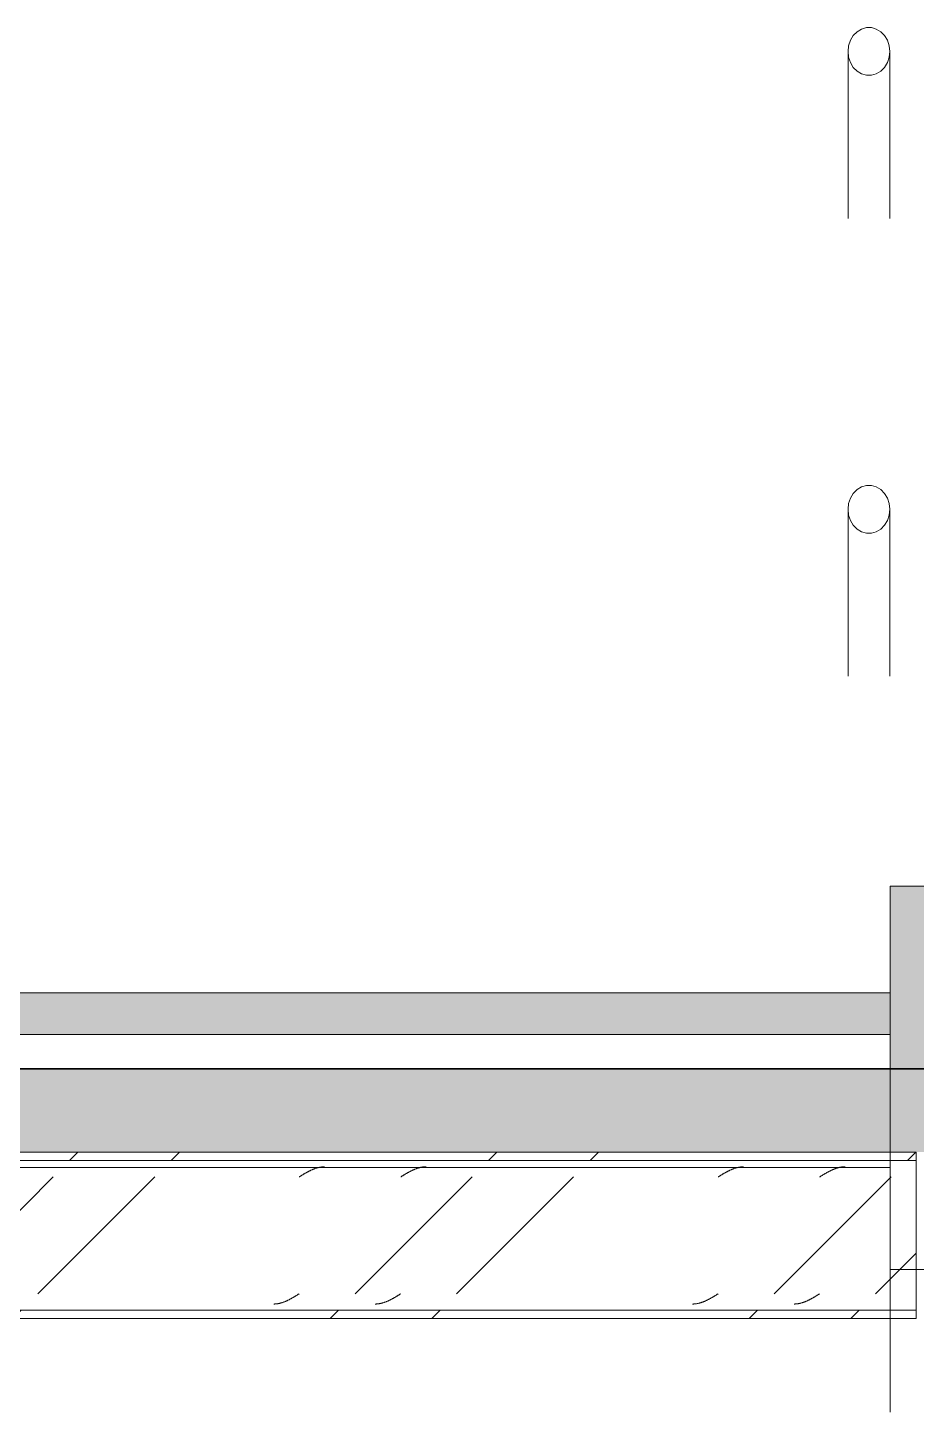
# Model space of a CAD drawing. Header units: centimetres. Extents: x -7221 to 15977, y -285 to 1507.
# Drawn here: x -6567.1 to -6460.4, y 347.6 to 513.9 of the extents above; entities that cross this region are included whole.
import ezdxf

# ---------------------------------------------------------------- set-up
doc = ezdxf.new("R2010")
doc.units = ezdxf.units.CM
for name, color, linetype, lineweight in [('A-FLOR', 7, 'Continuous', 9), ('A-FLOR-HRAL', 7, 'Continuous', 9), ('A-FLOR-PATT', 7, 'Continuous', 35), ('S-BEAM', 7, 'Continuous', 9), ('S-STRS', 7, 'Continuous', 9)]:
    doc.layers.add(name, color=color, linetype=linetype, lineweight=lineweight)
pattern_1 = [(45, (0, 0), (-25.14472, 25.14472), []), (45, (0, 38.1), (-25.14472, 25.14472), [])]

# ---------------------------------------------------------------- blocks, each defined once
blk = doc.blocks.new('Railing - Railing-1765353-Elevación Eje 10')
at = {"layer": 'A-FLOR-HRAL', "color": 254, "true_color": 0xcccccc}
for p, q in [((-6468.64, 511.09), (-6468.64, 491.04)), ((-6463.64, 491.04), (-6463.64, 511.09)), ((-6468.64, 456.09), (-6468.64, 436.04)), ((-6463.64, 436.04), (-6463.64, 456.09))]:
    blk.add_line(p, q, dxfattribs=at)
at = {"layer": 'A-FLOR-HRAL', "color": 254, "true_color": 0xcccccc, "flags": 128}
for points in [[(-6463.64, 511.09), (-6463.71, 511.78), (-6463.92, 512.43), (-6464.27, 513), (-6464.72, 513.46), (-6465.25, 513.78), (-6465.84, 513.95), (-6466.44, 513.95), (-6467.02, 513.78), (-6467.56, 513.46), (-6468.01, 513), (-6468.35, 512.43), (-6468.57, 511.78), (-6468.64, 511.09)], [(-6468.64, 511.09), (-6468.57, 510.4), (-6468.35, 509.75), (-6468.01, 509.18), (-6467.56, 508.72), (-6467.02, 508.39), (-6466.44, 508.23), (-6465.84, 508.23), (-6465.25, 508.39), (-6464.72, 508.72), (-6464.27, 509.18), (-6463.92, 509.75), (-6463.71, 510.4), (-6463.64, 511.09)], [(-6463.64, 456.09), (-6463.71, 456.78), (-6463.92, 457.43), (-6464.27, 458), (-6464.72, 458.46), (-6465.25, 458.78), (-6465.84, 458.95), (-6466.44, 458.95), (-6467.02, 458.78), (-6467.56, 458.46), (-6468.01, 458), (-6468.35, 457.43), (-6468.57, 456.78), (-6468.64, 456.09)], [(-6468.64, 456.09), (-6468.57, 455.4), (-6468.35, 454.75), (-6468.01, 454.18), (-6467.56, 453.72), (-6467.02, 453.39), (-6466.44, 453.23), (-6465.84, 453.23), (-6465.25, 453.39), (-6464.72, 453.72), (-6464.27, 454.18), (-6463.92, 454.75), (-6463.71, 455.4), (-6463.64, 456.09)]]:
    blk.add_lwpolyline(points, dxfattribs=at)
blk = doc.blocks.new('PQ_RVR_ARQ-01_ZZ_ZZ_MO_T_A_rvt-1-Elevación Eje 10')
at = {"layer": 'S-STRS', "lineweight": 5, "true_color": 0xeaeaea}
for points in [[(-6458.6, 388.86), (-6458.6, 410.82), (-6463.6, 410.82), (-6463.6, 388.86)], [(-6481.12, 393), (-6463.6, 393), (-6463.6, 398), (-6623.59, 398), (-6623.59, 393), (-6550.3, 393)]]:
    blk.add_hatch(color=254, dxfattribs=at).paths.add_polyline_path(points)
at = {"layer": 'S-STRS', "color": 254, "true_color": 0xcccccc}
for p, q in [((-6463.6, 410.82), (-6463.6, 364.75)), ((-6458.6, 410.82), (-6463.6, 410.82)), ((-6463.6, 398), (-6623.59, 398)), ((-6463.6, 393), (-6463.6, 398)), ((-6623.59, 393), (-6463.6, 393)), ((-6463.6, 377), (-6623.59, 377)), ((-6463.6, 364.75), (-6458.6, 364.75)), ((-6463.6, 347.6), (-6463.6, 364.75))]:
    blk.add_line(p, q, dxfattribs=at)
at = {"layer": 'A-FLOR-HRAL', "color": 254, "lineweight": 70, "true_color": 0xdadada}
blk.add_blockref('Railing - Railing-1765353-Elevación Eje 10', (0, 0), dxfattribs=at)
blk = doc.blocks.new('FP_10-Elevación Eje 10')
at = {"layer": 'S-BEAM', "color": 9, "true_color": 0xc0c0c0}
for p, q in [((-6536.13, 360.95), (-6536.08, 360.97)), ((-6536.08, 360.97), (-6536.04, 360.99)), ((-6536.04, 360.99), (-6535.99, 361.01)), ((-6535.99, 361.01), (-6535.94, 361.04)), ((-6535.94, 361.04), (-6535.89, 361.06)), ((-6535.89, 361.06), (-6535.84, 361.08)), ((-6535.84, 361.08), (-6535.79, 361.11)), ((-6535.79, 361.11), (-6535.74, 361.13)), ((-6535.74, 361.13), (-6535.7, 361.16)), ((-6535.7, 361.16), (-6535.65, 361.18)), ((-6535.65, 361.18), (-6535.6, 361.21)), ((-6535.6, 361.21), (-6535.55, 361.23)), ((-6535.55, 361.23), (-6535.5, 361.26)), ((-6535.5, 361.26), (-6535.45, 361.29)), ((-6535.45, 361.29), (-6535.4, 361.31)), ((-6535.4, 361.31), (-6535.36, 361.34)), ((-6535.36, 361.34), (-6535.31, 361.37)), ((-6535.31, 361.37), (-6535.26, 361.4)), ((-6535.26, 361.4), (-6535.21, 361.42)), ((-6535.21, 361.42), (-6535.16, 361.45)), ((-6535.16, 361.45), (-6535.11, 361.48)), ((-6535.11, 361.48), (-6535.06, 361.51)), ((-6535.06, 361.51), (-6535.02, 361.54)), ((-6535.02, 361.54), (-6534.97, 361.57)), ((-6534.97, 361.57), (-6534.92, 361.6)), ((-6534.92, 361.6), (-6534.87, 361.63)), ((-6534.87, 361.63), (-6534.82, 361.66)), ((-6534.82, 361.66), (-6534.77, 361.69)), ((-6534.77, 361.69), (-6534.72, 361.72)), ((-6534.72, 361.72), (-6534.68, 361.75)), ((-6534.68, 361.75), (-6534.63, 361.78)), ((-6534.63, 361.78), (-6534.58, 361.81)), ((-6534.58, 361.81), (-6534.53, 361.84)), ((-6523.94, 360.95), (-6523.9, 360.97)), ((-6523.9, 360.97), (-6523.85, 360.99)), ((-6523.85, 360.99), (-6523.8, 361.01)), ((-6523.8, 361.01), (-6523.75, 361.04)), ((-6523.75, 361.04), (-6523.7, 361.06)), ((-6523.7, 361.06), (-6523.65, 361.08)), ((-6523.65, 361.08), (-6523.6, 361.11)), ((-6523.6, 361.11), (-6523.56, 361.13)), ((-6523.56, 361.13), (-6523.51, 361.16)), ((-6523.51, 361.16), (-6523.46, 361.18)), ((-6523.46, 361.18), (-6523.41, 361.21)), ((-6523.41, 361.21), (-6523.36, 361.23)), ((-6523.36, 361.23), (-6523.31, 361.26)), ((-6523.31, 361.26), (-6523.26, 361.29)), ((-6523.26, 361.29), (-6523.22, 361.31)), ((-6523.22, 361.31), (-6523.17, 361.34)), ((-6523.17, 361.34), (-6523.12, 361.37)), ((-6523.12, 361.37), (-6523.07, 361.4)), ((-6523.07, 361.4), (-6523.02, 361.42)), ((-6523.02, 361.42), (-6522.97, 361.45)), ((-6522.97, 361.45), (-6522.92, 361.48)), ((-6522.92, 361.48), (-6522.87, 361.51)), ((-6522.87, 361.51), (-6522.83, 361.54)), ((-6522.83, 361.54), (-6522.78, 361.57)), ((-6522.78, 361.57), (-6522.73, 361.6)), ((-6522.73, 361.6), (-6522.68, 361.63)), ((-6522.68, 361.63), (-6522.63, 361.66)), ((-6522.63, 361.66), (-6522.58, 361.69)), ((-6522.58, 361.69), (-6522.53, 361.72)), ((-6522.53, 361.72), (-6522.49, 361.75)), ((-6522.49, 361.75), (-6522.44, 361.78)), ((-6522.44, 361.78), (-6522.39, 361.81)), ((-6522.39, 361.81), (-6522.34, 361.84)), ((-6485.84, 360.95), (-6485.8, 360.97)), ((-6485.8, 360.97), (-6485.75, 360.99)), ((-6485.75, 360.99), (-6485.7, 361.01)), ((-6485.7, 361.01), (-6485.65, 361.04)), ((-6485.65, 361.04), (-6485.6, 361.06)), ((-6485.6, 361.06), (-6485.55, 361.08)), ((-6485.55, 361.08), (-6485.5, 361.11)), ((-6485.5, 361.11), (-6485.46, 361.13)), ((-6485.46, 361.13), (-6485.41, 361.16)), ((-6485.41, 361.16), (-6485.36, 361.18)), ((-6485.36, 361.18), (-6485.31, 361.21)), ((-6485.31, 361.21), (-6485.26, 361.23)), ((-6485.26, 361.23), (-6485.21, 361.26)), ((-6485.21, 361.26), (-6485.16, 361.29)), ((-6485.16, 361.29), (-6485.12, 361.31)), ((-6485.12, 361.31), (-6485.07, 361.34)), ((-6485.07, 361.34), (-6485.02, 361.37)), ((-6485.02, 361.37), (-6484.97, 361.4)), ((-6484.97, 361.4), (-6484.92, 361.42)), ((-6484.92, 361.42), (-6484.87, 361.45)), ((-6484.87, 361.45), (-6484.82, 361.48)), ((-6484.82, 361.48), (-6484.77, 361.51)), ((-6484.77, 361.51), (-6484.73, 361.54)), ((-6484.73, 361.54), (-6484.68, 361.57)), ((-6484.68, 361.57), (-6484.63, 361.6)), ((-6484.63, 361.6), (-6484.58, 361.63)), ((-6484.58, 361.63), (-6484.53, 361.66)), ((-6484.53, 361.66), (-6484.48, 361.69)), ((-6484.48, 361.69), (-6484.43, 361.72)), ((-6484.43, 361.72), (-6484.39, 361.75)), ((-6484.39, 361.75), (-6484.34, 361.78)), ((-6484.34, 361.78), (-6484.29, 361.81)), ((-6484.29, 361.81), (-6484.24, 361.84)), ((-6473.65, 360.95), (-6473.61, 360.97)), ((-6473.61, 360.97), (-6473.56, 360.99)), ((-6473.56, 360.99), (-6473.51, 361.01)), ((-6473.51, 361.01), (-6473.46, 361.04)), ((-6473.46, 361.04), (-6473.41, 361.06)), ((-6473.41, 361.06), (-6473.36, 361.08)), ((-6473.36, 361.08), (-6473.31, 361.11)), ((-6473.31, 361.11), (-6473.27, 361.13)), ((-6473.27, 361.13), (-6473.22, 361.16)), ((-6473.22, 361.16), (-6473.17, 361.18)), ((-6473.17, 361.18), (-6473.12, 361.21)), ((-6473.12, 361.21), (-6473.07, 361.23)), ((-6473.07, 361.23), (-6473.02, 361.26)), ((-6473.02, 361.26), (-6472.97, 361.29)), ((-6472.97, 361.29), (-6472.93, 361.31)), ((-6472.93, 361.31), (-6472.88, 361.34)), ((-6472.88, 361.34), (-6472.83, 361.37)), ((-6472.83, 361.37), (-6472.78, 361.4)), ((-6472.78, 361.4), (-6472.73, 361.42)), ((-6472.73, 361.42), (-6472.68, 361.45)), ((-6472.68, 361.45), (-6472.63, 361.48)), ((-6472.63, 361.48), (-6472.59, 361.51)), ((-6472.59, 361.51), (-6472.54, 361.54)), ((-6472.54, 361.54), (-6472.49, 361.57)), ((-6472.49, 361.57), (-6472.44, 361.6)), ((-6472.44, 361.6), (-6472.39, 361.63)), ((-6472.39, 361.63), (-6472.34, 361.66)), ((-6472.34, 361.66), (-6472.29, 361.69)), ((-6472.29, 361.69), (-6472.25, 361.72)), ((-6472.25, 361.72), (-6472.2, 361.75)), ((-6472.2, 361.75), (-6472.15, 361.78)), ((-6472.15, 361.78), (-6472.1, 361.81)), ((-6472.1, 361.81), (-6472.05, 361.84)), ((-6537.59, 360.61), (-6537.54, 360.61)), ((-6537.54, 360.61), (-6537.49, 360.61)), ((-6537.49, 360.61), (-6537.45, 360.62)), ((-6537.45, 360.62), (-6537.4, 360.62)), ((-6537.4, 360.62), (-6537.35, 360.62)), ((-6537.35, 360.62), (-6537.3, 360.63)), ((-6537.3, 360.63), (-6537.25, 360.63)), ((-6537.25, 360.63), (-6537.2, 360.64)), ((-6537.2, 360.64), (-6537.15, 360.65)), ((-6537.15, 360.65), (-6537.11, 360.65)), ((-6537.11, 360.65), (-6537.06, 360.66)), ((-6537.06, 360.66), (-6537.01, 360.67)), ((-6537.01, 360.67), (-6536.96, 360.68)), ((-6536.96, 360.68), (-6536.91, 360.69)), ((-6536.91, 360.69), (-6536.86, 360.7)), ((-6536.86, 360.7), (-6536.81, 360.72)), ((-6536.81, 360.72), (-6536.77, 360.73)), ((-6536.77, 360.73), (-6536.72, 360.74)), ((-6536.72, 360.74), (-6536.67, 360.76)), ((-6536.67, 360.76), (-6536.62, 360.77)), ((-6536.62, 360.77), (-6536.57, 360.79)), ((-6536.57, 360.79), (-6536.52, 360.8)), ((-6536.52, 360.8), (-6536.47, 360.82)), ((-6536.47, 360.82), (-6536.43, 360.83)), ((-6536.43, 360.83), (-6536.38, 360.85)), ((-6536.38, 360.85), (-6536.33, 360.87)), ((-6536.33, 360.87), (-6536.28, 360.89)), ((-6536.28, 360.89), (-6536.23, 360.91)), ((-6536.23, 360.91), (-6536.18, 360.93)), ((-6536.18, 360.93), (-6536.13, 360.95)), ((-6525.4, 360.61), (-6525.35, 360.61)), ((-6525.35, 360.61), (-6525.3, 360.61)), ((-6525.3, 360.61), (-6525.26, 360.62)), ((-6525.26, 360.62), (-6525.21, 360.62)), ((-6525.21, 360.62), (-6525.16, 360.62)), ((-6525.16, 360.62), (-6525.11, 360.63)), ((-6525.11, 360.63), (-6525.06, 360.63)), ((-6525.06, 360.63), (-6525.01, 360.64)), ((-6525.01, 360.64), (-6524.96, 360.65)), ((-6524.96, 360.65), (-6524.92, 360.65)), ((-6524.92, 360.65), (-6524.87, 360.66)), ((-6524.87, 360.66), (-6524.82, 360.67)), ((-6524.82, 360.67), (-6524.77, 360.68)), ((-6524.77, 360.68), (-6524.72, 360.69)), ((-6524.72, 360.69), (-6524.67, 360.7)), ((-6524.67, 360.7), (-6524.62, 360.72)), ((-6524.62, 360.72), (-6524.58, 360.73)), ((-6524.58, 360.73), (-6524.53, 360.74)), ((-6524.53, 360.74), (-6524.48, 360.76)), ((-6524.48, 360.76), (-6524.43, 360.77)), ((-6524.43, 360.77), (-6524.38, 360.79)), ((-6524.38, 360.79), (-6524.33, 360.8)), ((-6524.33, 360.8), (-6524.28, 360.82)), ((-6524.28, 360.82), (-6524.24, 360.83)), ((-6524.24, 360.83), (-6524.19, 360.85)), ((-6524.19, 360.85), (-6524.14, 360.87)), ((-6524.14, 360.87), (-6524.09, 360.89)), ((-6524.09, 360.89), (-6524.04, 360.91)), ((-6524.04, 360.91), (-6523.99, 360.93)), ((-6523.99, 360.93), (-6523.94, 360.95)), ((-6487.3, 360.61), (-6487.25, 360.61)), ((-6487.25, 360.61), (-6487.2, 360.61)), ((-6487.2, 360.61), (-6487.16, 360.62)), ((-6487.16, 360.62), (-6487.11, 360.62)), ((-6487.11, 360.62), (-6487.06, 360.62)), ((-6487.06, 360.62), (-6487.01, 360.63)), ((-6487.01, 360.63), (-6486.96, 360.63)), ((-6486.96, 360.63), (-6486.91, 360.64)), ((-6486.91, 360.64), (-6486.86, 360.65)), ((-6486.86, 360.65), (-6486.82, 360.65)), ((-6486.82, 360.65), (-6486.77, 360.66)), ((-6486.77, 360.66), (-6486.72, 360.67)), ((-6486.72, 360.67), (-6486.67, 360.68)), ((-6486.67, 360.68), (-6486.62, 360.69)), ((-6486.62, 360.69), (-6486.57, 360.7)), ((-6486.57, 360.7), (-6486.52, 360.72)), ((-6486.52, 360.72), (-6486.48, 360.73)), ((-6486.48, 360.73), (-6486.43, 360.74)), ((-6486.43, 360.74), (-6486.38, 360.76)), ((-6486.38, 360.76), (-6486.33, 360.77)), ((-6486.33, 360.77), (-6486.28, 360.79)), ((-6486.28, 360.79), (-6486.23, 360.8)), ((-6486.23, 360.8), (-6486.18, 360.82)), ((-6486.18, 360.82), (-6486.14, 360.83)), ((-6486.14, 360.83), (-6486.09, 360.85)), ((-6486.09, 360.85), (-6486.04, 360.87)), ((-6486.04, 360.87), (-6485.99, 360.89)), ((-6485.99, 360.89), (-6485.94, 360.91)), ((-6485.94, 360.91), (-6485.89, 360.93)), ((-6485.89, 360.93), (-6485.84, 360.95)), ((-6475.11, 360.61), (-6475.06, 360.61)), ((-6475.06, 360.61), (-6475.02, 360.61)), ((-6475.02, 360.61), (-6474.97, 360.62)), ((-6474.97, 360.62), (-6474.92, 360.62)), ((-6474.92, 360.62), (-6474.87, 360.62)), ((-6474.87, 360.62), (-6474.82, 360.63)), ((-6474.82, 360.63), (-6474.77, 360.63)), ((-6474.77, 360.63), (-6474.72, 360.64)), ((-6474.72, 360.64), (-6474.68, 360.65)), ((-6474.68, 360.65), (-6474.63, 360.65)), ((-6474.63, 360.65), (-6474.58, 360.66)), ((-6474.58, 360.66), (-6474.53, 360.67)), ((-6474.53, 360.67), (-6474.48, 360.68)), ((-6474.48, 360.68), (-6474.43, 360.69)), ((-6474.43, 360.69), (-6474.38, 360.7)), ((-6474.38, 360.7), (-6474.34, 360.72)), ((-6474.34, 360.72), (-6474.29, 360.73)), ((-6474.29, 360.73), (-6474.24, 360.74)), ((-6474.24, 360.74), (-6474.19, 360.76)), ((-6474.19, 360.76), (-6474.14, 360.77)), ((-6474.14, 360.77), (-6474.09, 360.79)), ((-6474.09, 360.79), (-6474.04, 360.8)), ((-6474.04, 360.8), (-6473.99, 360.82)), ((-6473.99, 360.82), (-6473.95, 360.83)), ((-6473.95, 360.83), (-6473.9, 360.85)), ((-6473.9, 360.85), (-6473.85, 360.87)), ((-6473.85, 360.87), (-6473.8, 360.89)), ((-6473.8, 360.89), (-6473.75, 360.91)), ((-6473.75, 360.91), (-6473.7, 360.93)), ((-6473.7, 360.93), (-6473.65, 360.95))]:
    blk.add_line(p, q, dxfattribs=at)
blk = doc.blocks.new('FP_11-Elevación Eje 10')
at = {"layer": 'S-BEAM', "color": 9, "true_color": 0xc0c0c0}
for p, q in [((-6534.48, 375.91), (-6534.43, 375.94)), ((-6534.43, 375.94), (-6534.38, 375.97)), ((-6534.38, 375.97), (-6534.33, 376)), ((-6534.33, 376), (-6534.29, 376.03)), ((-6534.29, 376.03), (-6534.24, 376.06)), ((-6534.24, 376.06), (-6534.19, 376.09)), ((-6534.19, 376.09), (-6534.14, 376.12)), ((-6534.14, 376.12), (-6534.09, 376.15)), ((-6534.09, 376.15), (-6534.04, 376.18)), ((-6534.04, 376.18), (-6533.99, 376.21)), ((-6533.99, 376.21), (-6533.95, 376.24)), ((-6533.95, 376.24), (-6533.9, 376.26)), ((-6533.9, 376.26), (-6533.85, 376.29)), ((-6533.85, 376.29), (-6533.8, 376.32)), ((-6533.8, 376.32), (-6533.75, 376.35)), ((-6533.75, 376.35), (-6533.7, 376.38)), ((-6533.7, 376.38), (-6533.65, 376.4)), ((-6533.65, 376.4), (-6533.61, 376.43)), ((-6533.61, 376.43), (-6533.56, 376.46)), ((-6533.56, 376.46), (-6533.51, 376.48)), ((-6533.51, 376.48), (-6533.46, 376.51)), ((-6533.46, 376.51), (-6533.41, 376.54)), ((-6533.41, 376.54), (-6533.36, 376.56)), ((-6533.36, 376.56), (-6533.31, 376.59)), ((-6533.31, 376.59), (-6533.27, 376.61)), ((-6533.27, 376.61), (-6533.22, 376.63)), ((-6533.22, 376.63), (-6533.17, 376.66)), ((-6533.17, 376.66), (-6533.12, 376.68)), ((-6533.12, 376.68), (-6533.07, 376.7)), ((-6533.07, 376.7), (-6533.02, 376.73)), ((-6533.02, 376.73), (-6532.97, 376.75)), ((-6532.97, 376.75), (-6532.93, 376.77)), ((-6532.93, 376.77), (-6532.88, 376.79)), ((-6532.88, 376.79), (-6532.83, 376.81)), ((-6532.83, 376.81), (-6532.78, 376.83)), ((-6532.78, 376.83), (-6532.73, 376.85)), ((-6532.73, 376.85), (-6532.68, 376.87)), ((-6532.68, 376.87), (-6532.63, 376.88)), ((-6532.63, 376.88), (-6532.59, 376.9)), ((-6532.59, 376.9), (-6532.54, 376.92)), ((-6532.54, 376.92), (-6532.49, 376.93)), ((-6532.49, 376.93), (-6532.44, 376.95)), ((-6532.44, 376.95), (-6532.39, 376.96)), ((-6532.39, 376.96), (-6532.34, 376.98)), ((-6532.34, 376.98), (-6532.29, 376.99)), ((-6532.29, 376.99), (-6532.25, 377)), ((-6532.25, 377), (-6532.2, 377.01)), ((-6532.2, 377.01), (-6532.15, 377.03)), ((-6532.15, 377.03), (-6532.1, 377.04)), ((-6532.1, 377.04), (-6532.05, 377.05)), ((-6532.05, 377.05), (-6532, 377.05)), ((-6532, 377.05), (-6531.95, 377.06)), ((-6531.95, 377.06), (-6531.91, 377.07)), ((-6531.91, 377.07), (-6531.86, 377.08)), ((-6531.86, 377.08), (-6531.81, 377.08)), ((-6531.81, 377.08), (-6531.76, 377.09)), ((-6531.76, 377.09), (-6531.71, 377.09)), ((-6531.71, 377.09), (-6531.66, 377.1)), ((-6531.66, 377.1), (-6531.61, 377.1)), ((-6531.61, 377.1), (-6531.56, 377.1)), ((-6531.56, 377.1), (-6531.52, 377.11)), ((-6531.52, 377.11), (-6531.47, 377.11)), ((-6522.29, 375.91), (-6522.24, 375.94)), ((-6522.24, 375.94), (-6522.19, 375.97)), ((-6522.19, 375.97), (-6522.15, 376)), ((-6522.15, 376), (-6522.1, 376.03)), ((-6522.1, 376.03), (-6522.05, 376.06)), ((-6522.05, 376.06), (-6522, 376.09)), ((-6522, 376.09), (-6521.95, 376.12)), ((-6521.95, 376.12), (-6521.9, 376.15)), ((-6521.9, 376.15), (-6521.85, 376.18)), ((-6521.85, 376.18), (-6521.81, 376.21)), ((-6521.81, 376.21), (-6521.76, 376.24)), ((-6521.76, 376.24), (-6521.71, 376.26)), ((-6521.71, 376.26), (-6521.66, 376.29)), ((-6521.66, 376.29), (-6521.61, 376.32)), ((-6521.61, 376.32), (-6521.56, 376.35)), ((-6521.56, 376.35), (-6521.51, 376.38)), ((-6521.51, 376.38), (-6521.47, 376.4)), ((-6521.47, 376.4), (-6521.42, 376.43)), ((-6521.42, 376.43), (-6521.37, 376.46)), ((-6521.37, 376.46), (-6521.32, 376.48)), ((-6521.32, 376.48), (-6521.27, 376.51)), ((-6521.27, 376.51), (-6521.22, 376.54)), ((-6521.22, 376.54), (-6521.17, 376.56)), ((-6521.17, 376.56), (-6521.12, 376.59)), ((-6521.12, 376.59), (-6521.08, 376.61)), ((-6521.08, 376.61), (-6521.03, 376.63)), ((-6521.03, 376.63), (-6520.98, 376.66)), ((-6520.98, 376.66), (-6520.93, 376.68)), ((-6520.93, 376.68), (-6520.88, 376.7)), ((-6520.88, 376.7), (-6520.83, 376.73)), ((-6520.83, 376.73), (-6520.78, 376.75)), ((-6520.78, 376.75), (-6520.74, 376.77)), ((-6520.74, 376.77), (-6520.69, 376.79)), ((-6520.69, 376.79), (-6520.64, 376.81)), ((-6520.64, 376.81), (-6520.59, 376.83)), ((-6520.59, 376.83), (-6520.54, 376.85)), ((-6520.54, 376.85), (-6520.49, 376.87)), ((-6520.49, 376.87), (-6520.44, 376.88)), ((-6520.44, 376.88), (-6520.4, 376.9)), ((-6520.4, 376.9), (-6520.35, 376.92)), ((-6520.35, 376.92), (-6520.3, 376.93)), ((-6520.3, 376.93), (-6520.25, 376.95)), ((-6520.25, 376.95), (-6520.2, 376.96)), ((-6520.2, 376.96), (-6520.15, 376.98)), ((-6520.15, 376.98), (-6520.1, 376.99)), ((-6520.1, 376.99), (-6520.06, 377)), ((-6520.06, 377), (-6520.01, 377.01)), ((-6520.01, 377.01), (-6519.96, 377.03)), ((-6519.96, 377.03), (-6519.91, 377.04)), ((-6519.91, 377.04), (-6519.86, 377.05)), ((-6519.86, 377.05), (-6519.81, 377.05)), ((-6519.81, 377.05), (-6519.76, 377.06)), ((-6519.76, 377.06), (-6519.72, 377.07)), ((-6519.72, 377.07), (-6519.67, 377.08)), ((-6519.67, 377.08), (-6519.62, 377.08)), ((-6519.62, 377.08), (-6519.57, 377.09)), ((-6519.57, 377.09), (-6519.52, 377.09)), ((-6519.52, 377.09), (-6519.47, 377.1)), ((-6519.47, 377.1), (-6519.42, 377.1)), ((-6519.42, 377.1), (-6519.38, 377.1)), ((-6519.38, 377.1), (-6519.33, 377.11)), ((-6519.33, 377.11), (-6519.28, 377.11)), ((-6484.19, 375.91), (-6484.14, 375.94)), ((-6484.14, 375.94), (-6484.09, 375.97)), ((-6484.09, 375.97), (-6484.05, 376)), ((-6484.05, 376), (-6484, 376.03)), ((-6484, 376.03), (-6483.95, 376.06)), ((-6483.95, 376.06), (-6483.9, 376.09)), ((-6483.9, 376.09), (-6483.85, 376.12)), ((-6483.85, 376.12), (-6483.8, 376.15)), ((-6483.8, 376.15), (-6483.75, 376.18)), ((-6483.75, 376.18), (-6483.71, 376.21)), ((-6483.71, 376.21), (-6483.66, 376.24)), ((-6483.66, 376.24), (-6483.61, 376.26)), ((-6483.61, 376.26), (-6483.56, 376.29)), ((-6483.56, 376.29), (-6483.51, 376.32)), ((-6483.51, 376.32), (-6483.46, 376.35)), ((-6483.46, 376.35), (-6483.41, 376.38)), ((-6483.41, 376.38), (-6483.37, 376.4)), ((-6483.37, 376.4), (-6483.32, 376.43)), ((-6483.32, 376.43), (-6483.27, 376.46)), ((-6483.27, 376.46), (-6483.22, 376.48)), ((-6483.22, 376.48), (-6483.17, 376.51)), ((-6483.17, 376.51), (-6483.12, 376.54)), ((-6483.12, 376.54), (-6483.07, 376.56)), ((-6483.07, 376.56), (-6483.02, 376.59)), ((-6483.02, 376.59), (-6482.98, 376.61)), ((-6482.98, 376.61), (-6482.93, 376.63)), ((-6482.93, 376.63), (-6482.88, 376.66)), ((-6482.88, 376.66), (-6482.83, 376.68)), ((-6482.83, 376.68), (-6482.78, 376.7)), ((-6482.78, 376.7), (-6482.73, 376.73)), ((-6482.73, 376.73), (-6482.68, 376.75)), ((-6482.68, 376.75), (-6482.64, 376.77)), ((-6482.64, 376.77), (-6482.59, 376.79)), ((-6482.59, 376.79), (-6482.54, 376.81)), ((-6482.54, 376.81), (-6482.49, 376.83)), ((-6482.49, 376.83), (-6482.44, 376.85)), ((-6482.44, 376.85), (-6482.39, 376.87)), ((-6482.39, 376.87), (-6482.34, 376.88)), ((-6482.34, 376.88), (-6482.3, 376.9)), ((-6482.3, 376.9), (-6482.25, 376.92)), ((-6482.25, 376.92), (-6482.2, 376.93)), ((-6482.2, 376.93), (-6482.15, 376.95)), ((-6482.15, 376.95), (-6482.1, 376.96)), ((-6482.1, 376.96), (-6482.05, 376.98)), ((-6482.05, 376.98), (-6482, 376.99)), ((-6482, 376.99), (-6481.96, 377)), ((-6481.96, 377), (-6481.91, 377.01)), ((-6481.91, 377.01), (-6481.86, 377.03)), ((-6481.86, 377.03), (-6481.81, 377.04)), ((-6481.81, 377.04), (-6481.76, 377.05)), ((-6481.76, 377.05), (-6481.71, 377.05)), ((-6481.71, 377.05), (-6481.66, 377.06)), ((-6481.66, 377.06), (-6481.62, 377.07)), ((-6481.62, 377.07), (-6481.57, 377.08)), ((-6481.57, 377.08), (-6481.52, 377.08)), ((-6481.52, 377.08), (-6481.47, 377.09)), ((-6481.47, 377.09), (-6481.42, 377.09)), ((-6481.42, 377.09), (-6481.37, 377.1)), ((-6481.37, 377.1), (-6481.32, 377.1)), ((-6481.32, 377.1), (-6481.28, 377.1)), ((-6481.28, 377.1), (-6481.23, 377.11)), ((-6481.23, 377.11), (-6481.18, 377.11)), ((-6472, 375.91), (-6471.95, 375.94)), ((-6471.95, 375.94), (-6471.9, 375.97)), ((-6471.9, 375.97), (-6471.86, 376)), ((-6471.86, 376), (-6471.81, 376.03)), ((-6471.81, 376.03), (-6471.76, 376.06)), ((-6471.76, 376.06), (-6471.71, 376.09)), ((-6471.71, 376.09), (-6471.66, 376.12)), ((-6471.66, 376.12), (-6471.61, 376.15)), ((-6471.61, 376.15), (-6471.56, 376.18)), ((-6471.56, 376.18), (-6471.52, 376.21)), ((-6471.52, 376.21), (-6471.47, 376.24)), ((-6471.47, 376.24), (-6471.42, 376.26)), ((-6471.42, 376.26), (-6471.37, 376.29)), ((-6471.37, 376.29), (-6471.32, 376.32)), ((-6471.32, 376.32), (-6471.27, 376.35)), ((-6471.27, 376.35), (-6471.22, 376.38)), ((-6471.22, 376.38), (-6471.18, 376.4)), ((-6471.18, 376.4), (-6471.13, 376.43)), ((-6471.13, 376.43), (-6471.08, 376.46)), ((-6471.08, 376.46), (-6471.03, 376.48)), ((-6471.03, 376.48), (-6470.98, 376.51)), ((-6470.98, 376.51), (-6470.93, 376.54)), ((-6470.93, 376.54), (-6470.88, 376.56)), ((-6470.88, 376.56), (-6470.84, 376.59)), ((-6470.84, 376.59), (-6470.79, 376.61)), ((-6470.79, 376.61), (-6470.74, 376.63)), ((-6470.74, 376.63), (-6470.69, 376.66)), ((-6470.69, 376.66), (-6470.64, 376.68)), ((-6470.64, 376.68), (-6470.59, 376.7)), ((-6470.59, 376.7), (-6470.54, 376.73)), ((-6470.54, 376.73), (-6470.5, 376.75)), ((-6470.5, 376.75), (-6470.45, 376.77)), ((-6470.45, 376.77), (-6470.4, 376.79)), ((-6470.4, 376.79), (-6470.35, 376.81)), ((-6470.35, 376.81), (-6470.3, 376.83)), ((-6470.3, 376.83), (-6470.25, 376.85)), ((-6470.25, 376.85), (-6470.2, 376.87)), ((-6470.2, 376.87), (-6470.16, 376.88)), ((-6470.16, 376.88), (-6470.11, 376.9)), ((-6470.11, 376.9), (-6470.06, 376.92)), ((-6470.06, 376.92), (-6470.01, 376.93)), ((-6470.01, 376.93), (-6469.96, 376.95)), ((-6469.96, 376.95), (-6469.91, 376.96)), ((-6469.91, 376.96), (-6469.86, 376.98)), ((-6469.86, 376.98), (-6469.82, 376.99)), ((-6469.82, 376.99), (-6469.77, 377)), ((-6469.77, 377), (-6469.72, 377.01)), ((-6469.72, 377.01), (-6469.67, 377.03)), ((-6469.67, 377.03), (-6469.62, 377.04)), ((-6469.62, 377.04), (-6469.57, 377.05)), ((-6469.57, 377.05), (-6469.52, 377.05)), ((-6469.52, 377.05), (-6469.47, 377.06)), ((-6469.47, 377.06), (-6469.43, 377.07)), ((-6469.43, 377.07), (-6469.38, 377.08)), ((-6469.38, 377.08), (-6469.33, 377.08)), ((-6469.33, 377.08), (-6469.28, 377.09)), ((-6469.28, 377.09), (-6469.23, 377.09)), ((-6469.23, 377.09), (-6469.18, 377.1)), ((-6469.18, 377.1), (-6469.13, 377.1)), ((-6469.13, 377.1), (-6469.09, 377.1)), ((-6469.09, 377.1), (-6469.04, 377.11)), ((-6469.04, 377.11), (-6468.99, 377.11)), ((-6534.53, 375.88), (-6534.48, 375.91)), ((-6522.34, 375.88), (-6522.29, 375.91)), ((-6484.24, 375.88), (-6484.19, 375.91)), ((-6472.05, 375.88), (-6472, 375.91))]:
    blk.add_line(p, q, dxfattribs=at)
blk = doc.blocks.new('M_W Shapes - 150 x 200-1837127-Elevación Eje 10')
at = {"layer": 'S-BEAM', "true_color": 0xc0c0c0}
h = blk.add_hatch(dxfattribs=at)
h.set_pattern_fill('FP_2', color=9, style=0, pattern_type=2)
h.set_pattern_definition(pattern_1)
h.paths.add_polyline_path([(-6688.67, 377.86), (-6460.45, 377.86), (-6460.45, 378.86), (-6793.93, 378.86), (-6793.93, 377.86), (-6757.85, 377.86)])
h = blk.add_hatch(dxfattribs=at)
h.set_pattern_fill('FP_2', color=9, style=0, pattern_type=2)
h.set_pattern_definition(pattern_1)
h.paths.add_polyline_path([(-6793.93, 361.84), (-6460.45, 361.84), (-6460.45, 375.88), (-6793.93, 375.88), (-6793.93, 374.53)])
h = blk.add_hatch(dxfattribs=at)
h.set_pattern_fill('FP_2', color=9, style=0, pattern_type=2)
h.set_pattern_definition(pattern_1)
h.paths.add_polyline_path([(-6688.67, 358.86), (-6460.45, 358.86), (-6460.45, 359.86), (-6793.93, 359.86), (-6793.93, 358.86), (-6757.85, 358.86)])
at = {"layer": 'S-BEAM'}
for p, q in [((-6460.45, 378.86), (-6793.93, 378.86)), ((-6460.45, 377.86), (-6793.93, 377.86)), ((-6460.45, 378.86), (-6460.45, 377.86)), ((-6460.45, 377.86), (-6460.45, 375.88)), ((-6460.45, 375.88), (-6460.45, 361.84)), ((-6460.45, 361.84), (-6460.45, 359.86)), ((-6793.93, 359.86), (-6460.45, 359.86)), ((-6460.45, 359.86), (-6460.45, 358.86)), ((-6460.45, 358.86), (-6793.93, 358.86))]:
    blk.add_line(p, q, dxfattribs=at)
for name in ['FP_11-Elevación Eje 10', 'FP_10-Elevación Eje 10']:
    blk.add_blockref(name, (0, 0), dxfattribs=at)

msp = doc.modelspace()

# ---------------------------------------------------------------- hatches: boundary and pattern name
at = {"layer": 'A-FLOR-PATT', "lineweight": 9, "true_color": 0x9a9a9a}
msp.add_hatch(color=253, dxfattribs=at).paths.add_polyline_path([(-6110.448, 378.859), (-6110.445, 378.859), (-6110.448, 388.859), (-6793.936, 388.859), (-6793.932, 378.859), (-6135.201, 378.859)])

# ---------------------------------------------------------------- linework, layer by layer
at = {"layer": 'A-FLOR', "lineweight": 35}
msp.add_line((-6110.445, 388.859), (-6793.936, 388.859), dxfattribs=at)

# ---------------------------------------------------------------- block references
at = {"lineweight": 5}
msp.add_blockref('PQ_RVR_ARQ-01_ZZ_ZZ_MO_T_A_rvt-1-Elevación Eje 10', (0, 0), dxfattribs=at)
at = {"layer": 'S-BEAM'}
msp.add_blockref('M_W Shapes - 150 x 200-1837127-Elevación Eje 10', (0, 0), dxfattribs=at)

doc.saveas('drawing.dxf')
